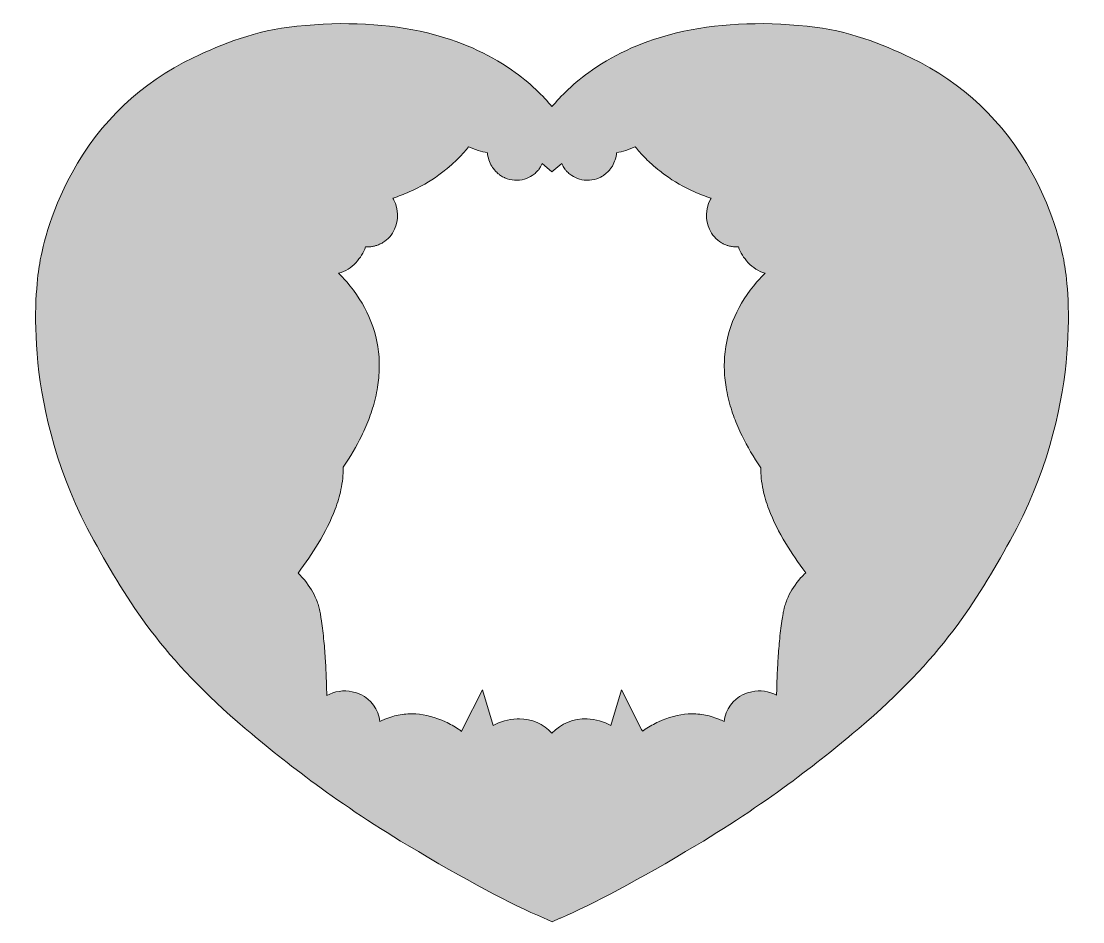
# Model space of a CAD drawing. Header units: millimetres. Extents: x -77 to 1717, y 18 to 332.
# Drawn here: x 1356 to 1716.5, y 18.9 to 324.5 of the extents above; entities that cross this region are included whole.
import ezdxf

# ---------------------------------------------------------------- set-up
doc = ezdxf.new("R2010")
doc.units = ezdxf.units.MM
doc.header["$MEASUREMENT"] = 0
doc.layers.add('Layer 1', color=7, linetype='Continuous')

msp = doc.modelspace()

# ---------------------------------------------------------------- hatches: boundary and pattern name
at = {"layer": 'Layer 1'}
h = msp.add_hatch(color=7, dxfattribs=at)
h.dxf.hatch_style = 2
edge = h.paths.add_edge_path()
edge.add_spline(control_points=[(1710.44, 241.34), (1710.44, 241.34), (1710.44, 241.34), (1710.44, 241.34), (1709.66, 246.22), (1707.02, 259.08), (1699.28, 273.12), (1689.67, 290.56), (1675.82, 303.68), (1658.12, 312.12), (1648.25, 316.83), (1637.16, 321.39), (1622.96, 322.85), (1606.69, 324.53), (1591.76, 323.75), (1578.57, 320.55), (1567.83, 317.94), (1558.22, 313.73), (1549.99, 308.02), (1543.6, 303.58), (1539.11, 298.95), (1536.29, 295.55), (1533.47, 298.95), (1528.98, 303.58), (1522.59, 308.02), (1514.37, 313.73), (1504.75, 317.94), (1494.01, 320.55), (1480.83, 323.75), (1465.89, 324.53), (1449.62, 322.85), (1435.42, 321.39), (1424.33, 316.83), (1414.46, 312.12), (1396.76, 303.68), (1382.91, 290.56), (1373.3, 273.12), (1365.57, 259.08), (1362.92, 246.22), (1362.14, 241.34), (1360.92, 233.63), (1356.04, 192.9), (1380.71, 148.29), (1392.23, 127.46), (1404.05, 108.28), (1432.1, 84.54), (1443.57, 74.82), (1461.77, 60.14), (1487.26, 44.88), (1506.98, 33.08), (1522.51, 24.78), (1533.41, 20.19), (1533.41, 20.19), (1536.3, 18.91), (1536.3, 18.91), (1536.3, 18.91), (1538.98, 20.12), (1538.98, 20.12), (1538.98, 20.12), (1539.14, 20.18), (1539.14, 20.18), (1550.07, 24.77), (1565.61, 33.08), (1585.32, 44.88), (1610.81, 60.14), (1629.01, 74.82), (1640.48, 84.54), (1668.53, 108.28), (1680.35, 127.46), (1691.87, 148.29), (1716.54, 192.9), (1711.67, 233.63), (1710.44, 241.34)], knot_values=[0, 0, 0, 0, 1, 1, 1, 2, 2, 2, 3, 3, 3, 4, 4, 4, 5, 5, 5, 6, 6, 6, 7, 7, 7, 8, 8, 8, 9, 9, 9, 10, 10, 10, 11, 11, 11, 12, 12, 12, 13, 13, 13, 14, 14, 14, 15, 15, 15, 16, 16, 16, 17, 17, 17, 18, 18, 18, 19, 19, 19, 20, 20, 20, 21, 21, 21, 22, 22, 22, 23, 23, 23, 24, 24, 24, 24], degree=3, periodic=1)
edge = h.paths.add_edge_path()
edge.add_spline(control_points=[(1620.73, 135.58), (1618.92, 133.5), (1617.48, 131.32), (1616.47, 129.09), (1615.89, 127.81), (1615.44, 126.55), (1615.15, 125.36), (1615.06, 125.04), (1614.99, 124.69), (1614.92, 124.33), (1614.86, 124.01), (1614.8, 123.69), (1614.75, 123.41), (1614.75, 123.41), (1614.68, 122.98), (1614.68, 122.98), (1614.61, 122.55), (1614.54, 122.13), (1614.48, 121.73), (1614.16, 119.67), (1613.88, 117.47), (1613.62, 115), (1613.4, 112.85), (1613.21, 110.59), (1613.07, 108.29), (1612.94, 106.29), (1612.83, 104.16), (1612.74, 101.61), (1612.68, 100.27), (1612.65, 98.93), (1612.61, 97.59), (1612.61, 97.59), (1612.6, 97.52), (1612.6, 97.52), (1612.59, 96.95), (1612.57, 96.38), (1612.55, 95.81), (1610.02, 97.14), (1606.97, 97.59), (1604.1, 97), (1600.07, 96.18), (1596.93, 93.56), (1595.47, 89.82), (1595.08, 88.82), (1594.83, 87.82), (1594.73, 86.84), (1594.14, 87.14), (1593.55, 87.43), (1592.94, 87.68), (1591.17, 88.39), (1589.5, 88.88), (1587.82, 89.17), (1586.06, 89.46), (1584.27, 89.55), (1582.5, 89.44), (1579.22, 89.25), (1575.83, 88.34), (1572.43, 86.75), (1570.93, 86.05), (1569.43, 85.2), (1567.96, 84.23), (1567.63, 84), (1567.3, 83.77), (1566.99, 83.55), (1566.91, 83.74), (1566.82, 83.94), (1566.72, 84.18), (1566.72, 84.18), (1559.87, 97.65), (1559.87, 97.65), (1559.87, 97.65), (1556.26, 85.53), (1556.26, 85.53), (1553.9, 86.85), (1551.19, 87.6), (1548.18, 87.76), (1543.74, 88.01), (1539.37, 86.22), (1536.29, 82.94), (1533.41, 86), (1529.35, 87.79), (1525.22, 87.79), (1524.95, 87.79), (1524.68, 87.78), (1524.41, 87.76), (1521.39, 87.6), (1518.68, 86.85), (1516.32, 85.53), (1516.32, 85.53), (1512.71, 97.65), (1512.71, 97.65), (1512.71, 97.65), (1506, 84.45), (1506, 84.45), (1506, 84.45), (1505.58, 83.53), (1505.58, 83.53), (1505.25, 83.76), (1504.92, 84), (1504.56, 84.24), (1503.11, 85.2), (1501.61, 86.05), (1500.11, 86.75), (1496.71, 88.34), (1493.33, 89.25), (1490.04, 89.44), (1488.27, 89.54), (1486.48, 89.45), (1484.7, 89.17), (1483.04, 88.88), (1481.37, 88.39), (1479.55, 87.66), (1478.98, 87.42), (1478.41, 87.15), (1477.85, 86.86), (1477.74, 87.84), (1477.5, 88.83), (1477.11, 89.82), (1475.66, 93.56), (1472.51, 96.18), (1468.48, 97), (1465.51, 97.61), (1462.39, 97.12), (1459.82, 95.7), (1459.8, 96.29), (1459.78, 96.89), (1459.76, 97.48), (1459.72, 98.86), (1459.68, 100.23), (1459.63, 101.6), (1459.54, 104.16), (1459.43, 106.28), (1459.3, 108.27), (1459.15, 110.59), (1458.97, 112.85), (1458.74, 115), (1458.49, 117.47), (1458.21, 119.67), (1457.89, 121.71), (1457.83, 122.12), (1457.76, 122.53), (1457.69, 122.94), (1457.69, 122.94), (1457.62, 123.39), (1457.62, 123.39), (1457.57, 123.7), (1457.51, 124.02), (1457.45, 124.29), (1457.38, 124.69), (1457.3, 125.04), (1457.23, 125.3), (1456.93, 126.54), (1456.48, 127.81), (1455.9, 129.09), (1454.88, 131.32), (1453.45, 133.5), (1451.64, 135.57), (1451.15, 136.13), (1450.63, 136.69), (1450.05, 137.26), (1452.66, 140.71), (1454.89, 143.98), (1456.86, 147.23), (1459.27, 151.19), (1461.16, 155.02), (1462.65, 158.94), (1463.48, 161.16), (1464.15, 163.39), (1464.62, 165.58), (1465.16, 168.12), (1465.43, 170.58), (1465.42, 172.89), (1465.42, 173), (1465.42, 173.1), (1465.41, 173.21), (1467.81, 176.74), (1469.88, 180.29), (1471.57, 183.74), (1472.67, 185.91), (1473.57, 188.14), (1474.32, 190.08), (1475, 191.99), (1475.77, 194.27), (1476.32, 196.67), (1476.93, 199.27), (1477.29, 201.46), (1477.47, 203.55), (1477.68, 205.95), (1477.7, 208.32), (1477.55, 210.59), (1477.23, 215.28), (1476.07, 219.89), (1474.12, 224.31), (1472.3, 228.42), (1469.76, 232.37), (1466.58, 236.04), (1465.72, 237.03), (1464.8, 238.01), (1463.84, 238.98), (1466.14, 239.68), (1468.17, 240.92), (1469.66, 242.57), (1471.19, 244.26), (1472.32, 246.06), (1473, 247.93), (1473.04, 247.93), (1473.08, 247.93), (1473.12, 247.93), (1473.12, 247.93), (1473.35, 247.92), (1473.35, 247.92), (1473.35, 247.92), (1473.36, 247.92), (1473.36, 247.92), (1473.68, 247.92), (1474.16, 247.93), (1474.73, 248), (1474.73, 248), (1475.15, 248.06), (1475.15, 248.06), (1475.41, 248.11), (1475.85, 248.18), (1476.44, 248.37), (1476.44, 248.37), (1476.56, 248.4), (1476.56, 248.4), (1476.79, 248.47), (1477.17, 248.59), (1477.73, 248.84), (1477.73, 248.84), (1477.92, 248.94), (1477.92, 248.94), (1478.13, 249.04), (1478.44, 249.19), (1478.85, 249.43), (1480.58, 250.47), (1481.99, 252.08), (1482.83, 253.94), (1484.26, 257.07), (1484.17, 260.69), (1482.6, 263.86), (1482.49, 264.08), (1482.38, 264.29), (1482.26, 264.51), (1482.29, 264.52), (1482.33, 264.53), (1482.36, 264.54), (1484.19, 265.11), (1486.03, 265.8), (1487.82, 266.59), (1491.43, 268.19), (1494.81, 270.13), (1497.86, 272.36), (1498.49, 272.81), (1499.09, 273.28), (1499.66, 273.73), (1499.66, 273.73), (1500.24, 274.18), (1500.24, 274.18), (1500.24, 274.18), (1500.27, 274.21), (1500.27, 274.21), (1500.45, 274.36), (1500.63, 274.51), (1500.85, 274.7), (1501.38, 275.14), (1501.92, 275.59), (1502.4, 276.05), (1503.69, 277.19), (1505, 278.51), (1506.55, 280.21), (1507.03, 280.74), (1507.5, 281.3), (1507.97, 281.86), (1507.97, 281.86), (1511.19, 280.71), (1511.19, 280.71), (1512.22, 280.34), (1513.27, 280.07), (1514.37, 279.89), (1514.5, 278.28), (1515.01, 276.71), (1515.87, 275.3), (1516.05, 275.01), (1516.23, 274.77), (1516.42, 274.5), (1516.42, 274.5), (1516.61, 274.25), (1516.61, 274.25), (1516.92, 273.87), (1517.19, 273.6), (1517.37, 273.43), (1517.37, 273.43), (1517.52, 273.28), (1517.52, 273.28), (1517.89, 272.9), (1518.25, 272.63), (1518.5, 272.45), (1518.5, 272.45), (1518.83, 272.2), (1518.83, 272.2), (1519.3, 271.88), (1519.74, 271.65), (1520.12, 271.45), (1520.12, 271.45), (1520.28, 271.37), (1520.28, 271.37), (1522.36, 270.44), (1524.84, 270.28), (1526.91, 270.95), (1527.86, 271.23), (1528.76, 271.65), (1529.58, 272.18), (1530.03, 272.47), (1530.44, 272.79), (1530.85, 273.16), (1530.85, 273.16), (1531.08, 273.39), (1531.08, 273.39), (1531.38, 273.68), (1531.61, 273.96), (1531.81, 274.23), (1531.81, 274.23), (1532.33, 275.07), (1532.33, 275.07), (1532.33, 275.07), (1532.47, 275.32), (1532.47, 275.32), (1532.64, 275.64), (1532.78, 275.96), (1532.9, 276.29), (1532.92, 276.28), (1532.93, 276.27), (1532.95, 276.25), (1532.95, 276.25), (1536.29, 273.39), (1536.29, 273.39), (1536.29, 273.39), (1539.63, 276.25), (1539.63, 276.25), (1539.65, 276.27), (1539.67, 276.28), (1539.68, 276.3), (1539.81, 275.95), (1539.96, 275.61), (1540.13, 275.27), (1540.13, 275.27), (1540.54, 274.57), (1540.54, 274.57), (1540.54, 274.57), (1540.79, 274.21), (1540.79, 274.21), (1540.96, 273.98), (1541.19, 273.68), (1541.47, 273.42), (1541.47, 273.42), (1541.76, 273.14), (1541.76, 273.14), (1542.14, 272.79), (1542.56, 272.47), (1543.03, 272.16), (1543.83, 271.64), (1544.7, 271.24), (1545.58, 270.98), (1547.71, 270.29), (1550.24, 270.44), (1552.33, 271.39), (1552.33, 271.39), (1552.61, 271.53), (1552.61, 271.53), (1552.88, 271.67), (1553.3, 271.89), (1553.75, 272.2), (1553.75, 272.2), (1554.13, 272.48), (1554.13, 272.48), (1554.34, 272.64), (1554.7, 272.91), (1555.12, 273.33), (1555.12, 273.33), (1555.21, 273.42), (1555.21, 273.42), (1555.39, 273.59), (1555.67, 273.88), (1556.05, 274.36), (1556.05, 274.36), (1556.17, 274.52), (1556.17, 274.52), (1556.36, 274.77), (1556.53, 275.02), (1556.78, 275.4), (1557.59, 276.73), (1558.09, 278.3), (1558.21, 279.89), (1559.31, 280.07), (1560.36, 280.34), (1561.39, 280.71), (1561.39, 280.71), (1564.59, 281.85), (1564.59, 281.85), (1565.05, 281.29), (1565.53, 280.73), (1566.02, 280.18), (1567.55, 278.5), (1568.85, 277.2), (1570.08, 276.11), (1570.63, 275.59), (1571.2, 275.11), (1571.7, 274.69), (1571.7, 274.69), (1571.74, 274.67), (1571.74, 274.67), (1571.92, 274.51), (1572.1, 274.36), (1572.28, 274.21), (1572.28, 274.21), (1572.88, 273.73), (1572.88, 273.73), (1573.45, 273.28), (1574.05, 272.82), (1574.65, 272.39), (1577.73, 270.14), (1581.12, 268.19), (1584.73, 266.59), (1586.52, 265.8), (1588.36, 265.11), (1590.21, 264.53), (1590.24, 264.52), (1590.28, 264.51), (1590.31, 264.5), (1590.2, 264.3), (1590.1, 264.1), (1590, 263.9), (1588.42, 260.7), (1588.32, 257.08), (1589.74, 253.95), (1590.59, 252.08), (1592.03, 250.46), (1593.83, 249.37), (1594.12, 249.2), (1594.4, 249.06), (1594.69, 248.92), (1594.69, 248.92), (1594.98, 248.79), (1594.98, 248.79), (1595.41, 248.59), (1595.78, 248.48), (1596.02, 248.4), (1596.02, 248.4), (1596.23, 248.34), (1596.23, 248.34), (1596.74, 248.18), (1597.16, 248.11), (1597.47, 248.06), (1597.47, 248.06), (1597.9, 247.99), (1597.9, 247.99), (1598.43, 247.93), (1598.91, 247.92), (1599.24, 247.92), (1599.24, 247.92), (1599.34, 247.92), (1599.34, 247.92), (1599.34, 247.92), (1599.56, 247.93), (1599.56, 247.93), (1599.57, 247.93), (1599.57, 247.93), (1599.58, 247.93), (1600.27, 246.06), (1601.39, 244.26), (1602.92, 242.57), (1604.41, 240.93), (1606.39, 239.69), (1608.63, 238.99), (1607.66, 238.02), (1606.74, 237.03), (1605.88, 236.04), (1602.69, 232.37), (1600.16, 228.42), (1598.34, 224.31), (1596.38, 219.89), (1595.23, 215.28), (1594.91, 210.6), (1594.75, 208.31), (1594.78, 205.95), (1594.99, 203.56), (1595.17, 201.46), (1595.53, 199.27), (1596.13, 196.67), (1596.69, 194.26), (1597.47, 191.96), (1598.17, 189.99), (1598.9, 188.11), (1599.79, 185.9), (1600.87, 183.77), (1602.6, 180.23), (1604.72, 176.62), (1607.17, 173.02), (1607.16, 172.97), (1607.16, 172.93), (1607.16, 172.88), (1607.15, 170.58), (1607.42, 168.11), (1607.97, 165.54), (1608.44, 163.39), (1609.1, 161.16), (1609.94, 158.92), (1611.42, 155.01), (1613.31, 151.19), (1615.72, 147.23), (1617.67, 144.01), (1619.87, 140.78), (1622.44, 137.38), (1621.81, 136.77), (1621.25, 136.17), (1620.73, 135.58)], knot_values=[0, 0, 0, 0, 1, 1, 1, 2, 2, 2, 3, 3, 3, 4, 4, 4, 5, 5, 5, 6, 6, 6, 7, 7, 7, 8, 8, 8, 9, 9, 9, 10, 10, 10, 11, 11, 11, 12, 12, 12, 13, 13, 13, 14, 14, 14, 15, 15, 15, 16, 16, 16, 17, 17, 17, 18, 18, 18, 19, 19, 19, 20, 20, 20, 21, 21, 21, 22, 22, 22, 23, 23, 23, 24, 24, 24, 25, 25, 25, 26, 26, 26, 27, 27, 27, 28, 28, 28, 29, 29, 29, 30, 30, 30, 31, 31, 31, 32, 32, 32, 33, 33, 33, 34, 34, 34, 35, 35, 35, 36, 36, 36, 37, 37, 37, 38, 38, 38, 39, 39, 39, 40, 40, 40, 41, 41, 41, 42, 42, 42, 43, 43, 43, 44, 44, 44, 45, 45, 45, 46, 46, 46, 47, 47, 47, 48, 48, 48, 49, 49, 49, 50, 50, 50, 51, 51, 51, 52, 52, 52, 53, 53, 53, 54, 54, 54, 55, 55, 55, 56, 56, 56, 57, 57, 57, 58, 58, 58, 59, 59, 59, 60, 60, 60, 61, 61, 61, 62, 62, 62, 63, 63, 63, 64, 64, 64, 65, 65, 65, 66, 66, 66, 67, 67, 67, 68, 68, 68, 69, 69, 69, 70, 70, 70, 71, 71, 71, 72, 72, 72, 73, 73, 73, 74, 74, 74, 75, 75, 75, 76, 76, 76, 77, 77, 77, 78, 78, 78, 79, 79, 79, 80, 80, 80, 81, 81, 81, 82, 82, 82, 83, 83, 83, 84, 84, 84, 85, 85, 85, 86, 86, 86, 87, 87, 87, 88, 88, 88, 89, 89, 89, 90, 90, 90, 91, 91, 91, 92, 92, 92, 93, 93, 93, 94, 94, 94, 95, 95, 95, 96, 96, 96, 97, 97, 97, 98, 98, 98, 99, 99, 99, 100, 100, 100, 101, 101, 101, 102, 102, 102, 103, 103, 103, 104, 104, 104, 105, 105, 105, 106, 106, 106, 107, 107, 107, 108, 108, 108, 109, 109, 109, 110, 110, 110, 111, 111, 111, 112, 112, 112, 113, 113, 113, 114, 114, 114, 115, 115, 115, 116, 116, 116, 117, 117, 117, 118, 118, 118, 119, 119, 119, 120, 120, 120, 121, 121, 121, 122, 122, 122, 123, 123, 123, 124, 124, 124, 125, 125, 125, 126, 126, 126, 127, 127, 127, 128, 128, 128, 129, 129, 129, 130, 130, 130, 131, 131, 131, 132, 132, 132, 133, 133, 133, 134, 134, 134, 135, 135, 135, 136, 136, 136, 137, 137, 137, 138, 138, 138, 139, 139, 139, 140, 140, 140, 141, 141, 141, 142, 142, 142, 143, 143, 143, 144, 144, 144, 145, 145, 145, 146, 146, 146, 147, 147, 147, 148, 148, 148, 149, 149, 149, 150, 150, 150, 151, 151, 151, 152, 152, 152, 153, 153, 153, 154, 154, 154, 155, 155, 155, 156, 156, 156, 157, 157, 157, 158, 158, 158, 159, 159, 159, 160, 160, 160, 161, 161, 161, 162, 162, 162, 163, 163, 163, 164, 164, 164, 165, 165, 165, 166, 166, 166, 167, 167, 167, 168, 168, 168, 169, 169, 169, 170, 170, 170, 171, 171, 171, 172, 172, 172, 172], degree=3, periodic=1)

# ---------------------------------------------------------------- linework, layer by layer
at = {"layer": 'Layer 1', "lineweight": 0}
for points, knots in [([(1710.44, 241.34), (1710.44, 241.34), (1710.44, 241.34), (1710.44, 241.34), (1709.66, 246.22), (1707.02, 259.08), (1699.28, 273.12), (1689.67, 290.56), (1675.82, 303.68), (1658.12, 312.12), (1648.25, 316.83), (1637.16, 321.39), (1622.96, 322.85), (1606.69, 324.53), (1591.76, 323.75), (1578.57, 320.55), (1567.83, 317.94), (1558.22, 313.73), (1549.99, 308.02), (1543.6, 303.58), (1539.11, 298.95), (1536.29, 295.55), (1533.47, 298.95), (1528.98, 303.58), (1522.59, 308.02), (1514.37, 313.73), (1504.75, 317.94), (1494.01, 320.55), (1480.83, 323.75), (1465.89, 324.53), (1449.62, 322.85), (1435.42, 321.39), (1424.33, 316.83), (1414.46, 312.12), (1396.76, 303.68), (1382.91, 290.56), (1373.3, 273.12), (1365.57, 259.08), (1362.92, 246.22), (1362.14, 241.34), (1360.92, 233.63), (1356.04, 192.9), (1380.71, 148.29), (1392.23, 127.46), (1404.05, 108.28), (1432.1, 84.54), (1443.57, 74.82), (1461.77, 60.14), (1487.26, 44.88), (1506.98, 33.08), (1522.51, 24.78), (1533.41, 20.19), (1533.41, 20.19), (1536.3, 18.91), (1536.3, 18.91), (1536.3, 18.91), (1538.98, 20.12), (1538.98, 20.12), (1538.98, 20.12), (1539.14, 20.18), (1539.14, 20.18), (1550.07, 24.77), (1565.61, 33.08), (1585.32, 44.88), (1610.81, 60.14), (1629.01, 74.82), (1640.48, 84.54), (1668.53, 108.28), (1680.35, 127.46), (1691.87, 148.29), (1716.54, 192.9), (1711.67, 233.63), (1710.44, 241.34)], [0, 0, 0, 0, 1, 1, 1, 2, 2, 2, 3, 3, 3, 4, 4, 4, 5, 5, 5, 6, 6, 6, 7, 7, 7, 8, 8, 8, 9, 9, 9, 10, 10, 10, 11, 11, 11, 12, 12, 12, 13, 13, 13, 14, 14, 14, 15, 15, 15, 16, 16, 16, 17, 17, 17, 18, 18, 18, 19, 19, 19, 20, 20, 20, 21, 21, 21, 22, 22, 22, 23, 23, 23, 24, 24, 24, 24]), ([(1620.73, 135.58), (1618.92, 133.5), (1617.48, 131.32), (1616.47, 129.09), (1615.89, 127.81), (1615.44, 126.55), (1615.15, 125.36), (1615.06, 125.04), (1614.99, 124.69), (1614.92, 124.33), (1614.86, 124.01), (1614.8, 123.69), (1614.75, 123.41), (1614.75, 123.41), (1614.68, 122.98), (1614.68, 122.98), (1614.61, 122.55), (1614.54, 122.13), (1614.48, 121.73), (1614.16, 119.67), (1613.88, 117.47), (1613.62, 115), (1613.4, 112.85), (1613.21, 110.59), (1613.07, 108.29), (1612.94, 106.29), (1612.83, 104.16), (1612.74, 101.61), (1612.68, 100.27), (1612.65, 98.93), (1612.61, 97.59), (1612.61, 97.59), (1612.6, 97.52), (1612.6, 97.52), (1612.59, 96.95), (1612.57, 96.38), (1612.55, 95.81), (1610.02, 97.14), (1606.97, 97.59), (1604.1, 97), (1600.07, 96.18), (1596.93, 93.56), (1595.47, 89.82), (1595.08, 88.82), (1594.83, 87.82), (1594.73, 86.84), (1594.14, 87.14), (1593.55, 87.43), (1592.94, 87.68), (1591.17, 88.39), (1589.5, 88.88), (1587.82, 89.17), (1586.06, 89.46), (1584.27, 89.55), (1582.5, 89.44), (1579.22, 89.25), (1575.83, 88.34), (1572.43, 86.75), (1570.93, 86.05), (1569.43, 85.2), (1567.96, 84.23), (1567.63, 84), (1567.3, 83.77), (1566.99, 83.55), (1566.91, 83.74), (1566.82, 83.94), (1566.72, 84.18), (1566.72, 84.18), (1559.87, 97.65), (1559.87, 97.65), (1559.87, 97.65), (1556.26, 85.53), (1556.26, 85.53), (1553.9, 86.85), (1551.19, 87.6), (1548.18, 87.76), (1543.74, 88.01), (1539.37, 86.22), (1536.29, 82.94), (1533.41, 86), (1529.35, 87.79), (1525.22, 87.79), (1524.95, 87.79), (1524.68, 87.78), (1524.41, 87.76), (1521.39, 87.6), (1518.68, 86.85), (1516.32, 85.53), (1516.32, 85.53), (1512.71, 97.65), (1512.71, 97.65), (1512.71, 97.65), (1506, 84.45), (1506, 84.45), (1506, 84.45), (1505.58, 83.53), (1505.58, 83.53), (1505.25, 83.76), (1504.92, 84), (1504.56, 84.24), (1503.11, 85.2), (1501.61, 86.05), (1500.11, 86.75), (1496.71, 88.34), (1493.33, 89.25), (1490.04, 89.44), (1488.27, 89.54), (1486.48, 89.45), (1484.7, 89.17), (1483.04, 88.88), (1481.37, 88.39), (1479.55, 87.66), (1478.98, 87.42), (1478.41, 87.15), (1477.85, 86.86), (1477.74, 87.84), (1477.5, 88.83), (1477.11, 89.82), (1475.66, 93.56), (1472.51, 96.18), (1468.48, 97), (1465.51, 97.61), (1462.39, 97.12), (1459.82, 95.7), (1459.8, 96.29), (1459.78, 96.89), (1459.76, 97.48), (1459.72, 98.86), (1459.68, 100.23), (1459.63, 101.6), (1459.54, 104.16), (1459.43, 106.28), (1459.3, 108.27), (1459.15, 110.59), (1458.97, 112.85), (1458.74, 115), (1458.49, 117.47), (1458.21, 119.67), (1457.89, 121.71), (1457.83, 122.12), (1457.76, 122.53), (1457.69, 122.94), (1457.69, 122.94), (1457.62, 123.39), (1457.62, 123.39), (1457.57, 123.7), (1457.51, 124.02), (1457.45, 124.29), (1457.38, 124.69), (1457.3, 125.04), (1457.23, 125.3), (1456.93, 126.54), (1456.48, 127.81), (1455.9, 129.09), (1454.88, 131.32), (1453.45, 133.5), (1451.64, 135.57), (1451.15, 136.13), (1450.63, 136.69), (1450.05, 137.26), (1452.66, 140.71), (1454.89, 143.98), (1456.86, 147.23), (1459.27, 151.19), (1461.16, 155.02), (1462.65, 158.94), (1463.48, 161.16), (1464.15, 163.39), (1464.62, 165.58), (1465.16, 168.12), (1465.43, 170.58), (1465.42, 172.89), (1465.42, 173), (1465.42, 173.1), (1465.41, 173.21), (1467.81, 176.74), (1469.88, 180.29), (1471.57, 183.74), (1472.67, 185.91), (1473.57, 188.14), (1474.32, 190.08), (1475, 191.99), (1475.77, 194.27), (1476.32, 196.67), (1476.93, 199.27), (1477.29, 201.46), (1477.47, 203.55), (1477.68, 205.95), (1477.7, 208.32), (1477.55, 210.59), (1477.23, 215.28), (1476.07, 219.89), (1474.12, 224.31), (1472.3, 228.42), (1469.76, 232.37), (1466.58, 236.04), (1465.72, 237.03), (1464.8, 238.01), (1463.84, 238.98), (1466.14, 239.68), (1468.17, 240.92), (1469.66, 242.57), (1471.19, 244.26), (1472.32, 246.06), (1473, 247.93), (1473.04, 247.93), (1473.08, 247.93), (1473.12, 247.93), (1473.12, 247.93), (1473.35, 247.92), (1473.35, 247.92), (1473.35, 247.92), (1473.36, 247.92), (1473.36, 247.92), (1473.68, 247.92), (1474.16, 247.93), (1474.73, 248), (1474.73, 248), (1475.15, 248.06), (1475.15, 248.06), (1475.41, 248.11), (1475.85, 248.18), (1476.44, 248.37), (1476.44, 248.37), (1476.56, 248.4), (1476.56, 248.4), (1476.79, 248.47), (1477.17, 248.59), (1477.73, 248.84), (1477.73, 248.84), (1477.92, 248.94), (1477.92, 248.94), (1478.13, 249.04), (1478.44, 249.19), (1478.85, 249.43), (1480.58, 250.47), (1481.99, 252.08), (1482.83, 253.94), (1484.26, 257.07), (1484.17, 260.69), (1482.6, 263.86), (1482.49, 264.08), (1482.38, 264.29), (1482.26, 264.51), (1482.29, 264.52), (1482.33, 264.53), (1482.36, 264.54), (1484.19, 265.11), (1486.03, 265.8), (1487.82, 266.59), (1491.43, 268.19), (1494.81, 270.13), (1497.86, 272.36), (1498.49, 272.81), (1499.09, 273.28), (1499.66, 273.73), (1499.66, 273.73), (1500.24, 274.18), (1500.24, 274.18), (1500.24, 274.18), (1500.27, 274.21), (1500.27, 274.21), (1500.45, 274.36), (1500.63, 274.51), (1500.85, 274.7), (1501.38, 275.14), (1501.92, 275.59), (1502.4, 276.05), (1503.69, 277.19), (1505, 278.51), (1506.55, 280.21), (1507.03, 280.74), (1507.5, 281.3), (1507.97, 281.86), (1507.97, 281.86), (1511.19, 280.71), (1511.19, 280.71), (1512.22, 280.34), (1513.27, 280.07), (1514.37, 279.89), (1514.5, 278.28), (1515.01, 276.71), (1515.87, 275.3), (1516.05, 275.01), (1516.23, 274.77), (1516.42, 274.5), (1516.42, 274.5), (1516.61, 274.25), (1516.61, 274.25), (1516.92, 273.87), (1517.19, 273.6), (1517.37, 273.43), (1517.37, 273.43), (1517.52, 273.28), (1517.52, 273.28), (1517.89, 272.9), (1518.25, 272.63), (1518.5, 272.45), (1518.5, 272.45), (1518.83, 272.2), (1518.83, 272.2), (1519.3, 271.88), (1519.74, 271.65), (1520.12, 271.45), (1520.12, 271.45), (1520.28, 271.37), (1520.28, 271.37), (1522.36, 270.44), (1524.84, 270.28), (1526.91, 270.95), (1527.86, 271.23), (1528.76, 271.65), (1529.58, 272.18), (1530.03, 272.47), (1530.44, 272.79), (1530.85, 273.16), (1530.85, 273.16), (1531.08, 273.39), (1531.08, 273.39), (1531.38, 273.68), (1531.61, 273.96), (1531.81, 274.23), (1531.81, 274.23), (1532.33, 275.07), (1532.33, 275.07), (1532.33, 275.07), (1532.47, 275.32), (1532.47, 275.32), (1532.64, 275.64), (1532.78, 275.96), (1532.9, 276.29), (1532.92, 276.28), (1532.93, 276.27), (1532.95, 276.25), (1532.95, 276.25), (1536.29, 273.39), (1536.29, 273.39), (1536.29, 273.39), (1539.63, 276.25), (1539.63, 276.25), (1539.65, 276.27), (1539.67, 276.28), (1539.68, 276.3), (1539.81, 275.95), (1539.96, 275.61), (1540.13, 275.27), (1540.13, 275.27), (1540.54, 274.57), (1540.54, 274.57), (1540.54, 274.57), (1540.79, 274.21), (1540.79, 274.21), (1540.96, 273.98), (1541.19, 273.68), (1541.47, 273.42), (1541.47, 273.42), (1541.76, 273.14), (1541.76, 273.14), (1542.14, 272.79), (1542.56, 272.47), (1543.03, 272.16), (1543.83, 271.64), (1544.7, 271.24), (1545.58, 270.98), (1547.71, 270.29), (1550.24, 270.44), (1552.33, 271.39), (1552.33, 271.39), (1552.61, 271.53), (1552.61, 271.53), (1552.88, 271.67), (1553.3, 271.89), (1553.75, 272.2), (1553.75, 272.2), (1554.13, 272.48), (1554.13, 272.48), (1554.34, 272.64), (1554.7, 272.91), (1555.12, 273.33), (1555.12, 273.33), (1555.21, 273.42), (1555.21, 273.42), (1555.39, 273.59), (1555.67, 273.88), (1556.05, 274.36), (1556.05, 274.36), (1556.17, 274.52), (1556.17, 274.52), (1556.36, 274.77), (1556.53, 275.02), (1556.78, 275.4), (1557.59, 276.73), (1558.09, 278.3), (1558.21, 279.89), (1559.31, 280.07), (1560.36, 280.34), (1561.39, 280.71), (1561.39, 280.71), (1564.59, 281.85), (1564.59, 281.85), (1565.05, 281.29), (1565.53, 280.73), (1566.02, 280.18), (1567.55, 278.5), (1568.85, 277.2), (1570.08, 276.11), (1570.63, 275.59), (1571.2, 275.11), (1571.7, 274.69), (1571.7, 274.69), (1571.74, 274.67), (1571.74, 274.67), (1571.92, 274.51), (1572.1, 274.36), (1572.28, 274.21), (1572.28, 274.21), (1572.88, 273.73), (1572.88, 273.73), (1573.45, 273.28), (1574.05, 272.82), (1574.65, 272.39), (1577.73, 270.14), (1581.12, 268.19), (1584.73, 266.59), (1586.52, 265.8), (1588.36, 265.11), (1590.21, 264.53), (1590.24, 264.52), (1590.28, 264.51), (1590.31, 264.5), (1590.2, 264.3), (1590.1, 264.1), (1590, 263.9), (1588.42, 260.7), (1588.32, 257.08), (1589.74, 253.95), (1590.59, 252.08), (1592.03, 250.46), (1593.83, 249.37), (1594.12, 249.2), (1594.4, 249.06), (1594.69, 248.92), (1594.69, 248.92), (1594.98, 248.79), (1594.98, 248.79), (1595.41, 248.59), (1595.78, 248.48), (1596.02, 248.4), (1596.02, 248.4), (1596.23, 248.34), (1596.23, 248.34), (1596.74, 248.18), (1597.16, 248.11), (1597.47, 248.06), (1597.47, 248.06), (1597.9, 247.99), (1597.9, 247.99), (1598.43, 247.93), (1598.91, 247.92), (1599.24, 247.92), (1599.24, 247.92), (1599.34, 247.92), (1599.34, 247.92), (1599.34, 247.92), (1599.56, 247.93), (1599.56, 247.93), (1599.57, 247.93), (1599.57, 247.93), (1599.58, 247.93), (1600.27, 246.06), (1601.39, 244.26), (1602.92, 242.57), (1604.41, 240.93), (1606.39, 239.69), (1608.63, 238.99), (1607.66, 238.02), (1606.74, 237.03), (1605.88, 236.04), (1602.69, 232.37), (1600.16, 228.42), (1598.34, 224.31), (1596.38, 219.89), (1595.23, 215.28), (1594.91, 210.6), (1594.75, 208.31), (1594.78, 205.95), (1594.99, 203.56), (1595.17, 201.46), (1595.53, 199.27), (1596.13, 196.67), (1596.69, 194.26), (1597.47, 191.96), (1598.17, 189.99), (1598.9, 188.11), (1599.79, 185.9), (1600.87, 183.77), (1602.6, 180.23), (1604.72, 176.62), (1607.17, 173.02), (1607.16, 172.97), (1607.16, 172.93), (1607.16, 172.88), (1607.15, 170.58), (1607.42, 168.11), (1607.97, 165.54), (1608.44, 163.39), (1609.1, 161.16), (1609.94, 158.92), (1611.42, 155.01), (1613.31, 151.19), (1615.72, 147.23), (1617.67, 144.01), (1619.87, 140.78), (1622.44, 137.38), (1621.81, 136.77), (1621.25, 136.17), (1620.73, 135.58)], [0, 0, 0, 0, 1, 1, 1, 2, 2, 2, 3, 3, 3, 4, 4, 4, 5, 5, 5, 6, 6, 6, 7, 7, 7, 8, 8, 8, 9, 9, 9, 10, 10, 10, 11, 11, 11, 12, 12, 12, 13, 13, 13, 14, 14, 14, 15, 15, 15, 16, 16, 16, 17, 17, 17, 18, 18, 18, 19, 19, 19, 20, 20, 20, 21, 21, 21, 22, 22, 22, 23, 23, 23, 24, 24, 24, 25, 25, 25, 26, 26, 26, 27, 27, 27, 28, 28, 28, 29, 29, 29, 30, 30, 30, 31, 31, 31, 32, 32, 32, 33, 33, 33, 34, 34, 34, 35, 35, 35, 36, 36, 36, 37, 37, 37, 38, 38, 38, 39, 39, 39, 40, 40, 40, 41, 41, 41, 42, 42, 42, 43, 43, 43, 44, 44, 44, 45, 45, 45, 46, 46, 46, 47, 47, 47, 48, 48, 48, 49, 49, 49, 50, 50, 50, 51, 51, 51, 52, 52, 52, 53, 53, 53, 54, 54, 54, 55, 55, 55, 56, 56, 56, 57, 57, 57, 58, 58, 58, 59, 59, 59, 60, 60, 60, 61, 61, 61, 62, 62, 62, 63, 63, 63, 64, 64, 64, 65, 65, 65, 66, 66, 66, 67, 67, 67, 68, 68, 68, 69, 69, 69, 70, 70, 70, 71, 71, 71, 72, 72, 72, 73, 73, 73, 74, 74, 74, 75, 75, 75, 76, 76, 76, 77, 77, 77, 78, 78, 78, 79, 79, 79, 80, 80, 80, 81, 81, 81, 82, 82, 82, 83, 83, 83, 84, 84, 84, 85, 85, 85, 86, 86, 86, 87, 87, 87, 88, 88, 88, 89, 89, 89, 90, 90, 90, 91, 91, 91, 92, 92, 92, 93, 93, 93, 94, 94, 94, 95, 95, 95, 96, 96, 96, 97, 97, 97, 98, 98, 98, 99, 99, 99, 100, 100, 100, 101, 101, 101, 102, 102, 102, 103, 103, 103, 104, 104, 104, 105, 105, 105, 106, 106, 106, 107, 107, 107, 108, 108, 108, 109, 109, 109, 110, 110, 110, 111, 111, 111, 112, 112, 112, 113, 113, 113, 114, 114, 114, 115, 115, 115, 116, 116, 116, 117, 117, 117, 118, 118, 118, 119, 119, 119, 120, 120, 120, 121, 121, 121, 122, 122, 122, 123, 123, 123, 124, 124, 124, 125, 125, 125, 126, 126, 126, 127, 127, 127, 128, 128, 128, 129, 129, 129, 130, 130, 130, 131, 131, 131, 132, 132, 132, 133, 133, 133, 134, 134, 134, 135, 135, 135, 136, 136, 136, 137, 137, 137, 138, 138, 138, 139, 139, 139, 140, 140, 140, 141, 141, 141, 142, 142, 142, 143, 143, 143, 144, 144, 144, 145, 145, 145, 146, 146, 146, 147, 147, 147, 148, 148, 148, 149, 149, 149, 150, 150, 150, 151, 151, 151, 152, 152, 152, 153, 153, 153, 154, 154, 154, 155, 155, 155, 156, 156, 156, 157, 157, 157, 158, 158, 158, 159, 159, 159, 160, 160, 160, 161, 161, 161, 162, 162, 162, 163, 163, 163, 164, 164, 164, 165, 165, 165, 166, 166, 166, 167, 167, 167, 168, 168, 168, 169, 169, 169, 170, 170, 170, 171, 171, 171, 172, 172, 172, 172])]:
    msp.add_open_spline(points, degree=3, knots=knots, dxfattribs=at)

doc.saveas('drawing.dxf')
